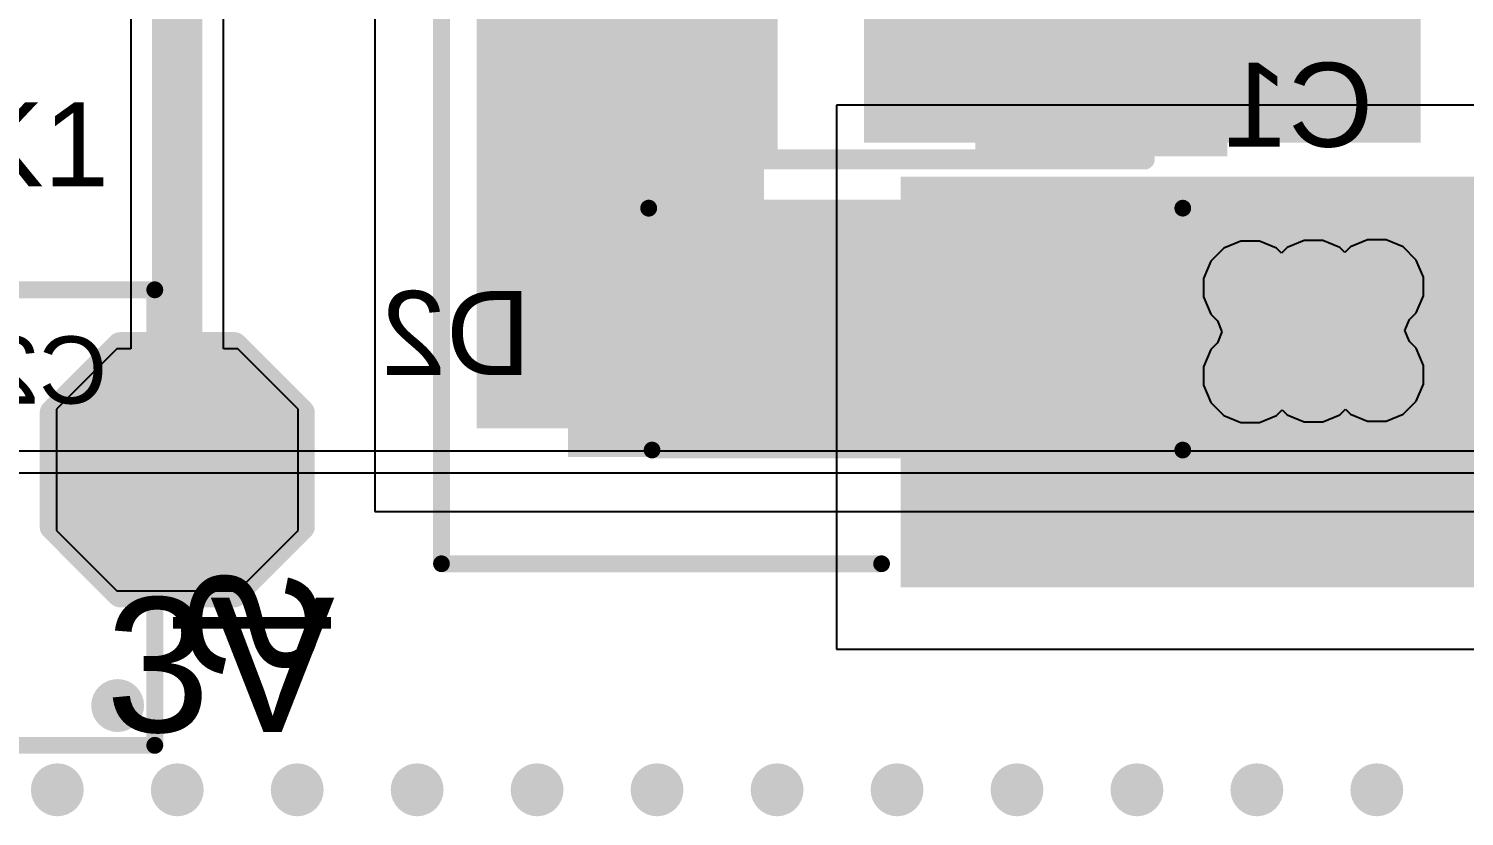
# Model space of a CAD drawing. Header units: millimetres. Extents: x -6 to 110, y 0 to 86.
# Drawn here: x 20.48 to 31.34, y 5.87 to 11.83 of the extents above; entities that cross this region are included whole.
import ezdxf

# ---------------------------------------------------------------- set-up
doc = ezdxf.new("R2010")
doc.units = ezdxf.units.MM
for name, color, linetype in [('BottomLayer', 5, 'Continuous'), ('BottomOverlay', 54, 'Continuous'), ('BottomPaste', 16, 'Continuous'), ('BottomSolder', 6, 'Continuous'), ('MidLayer1', 16, 'Continuous'), ('MidLayer2', 76, 'Continuous'), ('TopLayer', 1, 'Continuous'), ('TopOverlay', 2, 'Continuous'), ('TopPaste', 8, 'Continuous'), ('TopSolder', 216, 'Continuous'), ('ViaHoleLayer', 16, 'Continuous')]:
    doc.layers.add(name, color=color, linetype=linetype)
doc.styles.add('Arial', font='', dxfattribs={"height": 0.2})
doc.styles.get('Arial').set_extended_font_data('Arial')

# ---------------------------------------------------------------- blocks, each defined once
blk = doc.blocks.new('C____B_B_15')
at = {"layer": 'BottomLayer'}
for points in [[(-0.85, 1.5), (-0.85, -1.5), (-2.55, -1.5), (-2.55, 1.5)], [(2.55, 1.5), (2.55, -1.5), (0.85, -1.5), (0.85, 1.5)]]:
    blk.add_hatch(color=5, dxfattribs=at).paths.add_polyline_path(points)
at = {"layer": 'BottomPaste'}
for points in [[(-0.85, 1.5), (-0.85, -1.5), (-2.55, -1.5), (-2.55, 1.5)], [(2.55, 1.5), (2.55, -1.5), (0.85, -1.5), (0.85, 1.5)]]:
    blk.add_hatch(color=16, dxfattribs=at).paths.add_polyline_path(points)
at = {"layer": 'BottomSolder'}
for points in [[(-0.748, 1.602), (-0.748, -1.602), (-2.652, -1.602), (-2.652, 1.602)], [(2.652, 1.602), (2.652, -1.602), (0.748, -1.602), (0.748, 1.602)]]:
    blk.add_hatch(color=6, dxfattribs=at).paths.add_polyline_path(points)
at = {"layer": 'BottomOverlay'}
for points, const_width in [([(-1.934, 1.626), (2.028, 1.626)], 0.152), ([(-3.023, -0.406), (-3.023, 0.254)], 0.127), ([(-3.353, -0.051), (-2.692, -0.051)], 0.127), ([(-1.934, -1.626), (2.028, -1.626)], 0.152)]:
    blk.add_lwpolyline(points, dxfattribs=dict(at, const_width=const_width))
for points, const_width in [([(-1.972, 1.626, 1), (-1.896, 1.626, 1)], 0.0762), ([(1.99, 1.626, 1), (2.066, 1.626, 1)], 0.0762), ([(-3.054, 0.254, 1), (-2.991, 0.254, 1)], 0.0635), ([(-3.385, -0.051, 1), (-3.321, -0.051, 1)], 0.0635), ([(-2.724, -0.051, 1), (-2.661, -0.051, 1)], 0.0635), ([(-3.054, -0.406, 1), (-2.991, -0.406, 1)], 0.0635), ([(-1.972, -1.626, 1), (-1.896, -1.626, 1)], 0.0762), ([(1.99, -1.626, 1), (2.066, -1.626, 1)], 0.0762)]:
    blk.add_lwpolyline(points, format="xyb", close=True, dxfattribs=dict(at, const_width=const_width))
blk = doc.blocks.new('SMDRI127_471MT_16')
at = {"layer": 'TopLayer'}
blk.add_hatch(color=1, dxfattribs=at).paths.add_polyline_path([(3.5, 2.7), (6.4, 2.7), (6.4, -2.7), (3.5, -2.7)])
at = {"layer": 'TopPaste'}
blk.add_hatch(color=8, dxfattribs=at).paths.add_polyline_path([(3.5, 2.7), (6.4, 2.7), (6.4, -2.7), (3.5, -2.7)])
at = {"layer": 'TopSolder'}
blk.add_hatch(color=216, dxfattribs=at).paths.add_polyline_path([(3.398, 2.802), (6.502, 2.802), (6.502, -2.802), (3.398, -2.802)])
at = {"layer": 'TopOverlay', "const_width": 0.127}
for points in [[(6.325, -6.274), (6.325, -2.946)], [(6.325, -6.274), (-6.35, -6.274)]]:
    blk.add_lwpolyline(points, dxfattribs=at)
at = {"layer": 'TopOverlay', "const_width": 0.0635}
for points in [[(6.293, -2.946, 1), (6.356, -2.946, 1)], [(6.293, -6.274, 1), (6.356, -6.274, 1)], [(6.293, -6.274, 1), (6.356, -6.274, 1)]]:
    blk.add_lwpolyline(points, format="xyb", close=True, dxfattribs=at)
blk = doc.blocks.new('P____DI123_B_20')
at = {"layer": 'BottomLayer'}
for points in [[(-1.712, 0.75), (-0.662, 0.75), (-0.662, -0.75), (-1.712, -0.75)], [(-0.012, 0.75), (2.388, 0.75), (2.388, -0.75), (-0.012, -0.75)]]:
    blk.add_hatch(color=5, dxfattribs=at).paths.add_polyline_path(points)
at = {"layer": 'BottomOverlay'}
blk.add_hatch(color=54, dxfattribs=at).paths.add_polyline_path([(2.464, -0.965), (3.15, -0.965), (3.15, 0.966), (2.464, 0.966)])
at = {"layer": 'BottomPaste'}
for points in [[(-1.712, 0.75), (-0.662, 0.75), (-0.662, -0.75), (-1.712, -0.75)], [(-0.012, 0.75), (2.388, 0.75), (2.388, -0.75), (-0.012, -0.75)]]:
    blk.add_hatch(color=16, dxfattribs=at).paths.add_polyline_path(points)
at = {"layer": 'BottomSolder'}
for points in [[(-1.814, 0.852), (-0.561, 0.852), (-0.561, -0.852), (-1.814, -0.852)], [(-0.114, 0.852), (2.489, 0.852), (2.489, -0.852), (-0.114, -0.852)]]:
    blk.add_hatch(color=6, dxfattribs=at).paths.add_polyline_path(points)
at = {"layer": 'BottomOverlay', "const_width": 0.127}
for points in [[(2.515, 0.914), (-1.499, 0.914)], [(2.54, -0.914), (-1.499, -0.914)]]:
    blk.add_lwpolyline(points, dxfattribs=at)
at = {"layer": 'BottomOverlay', "const_width": 0.0635}
for points in [[(-1.53, 0.914, 1), (-1.467, 0.914, 1)], [(2.483, 0.914, 1), (2.546, 0.914, 1)], [(-1.53, -0.914, 1), (-1.467, -0.914, 1)], [(2.508, -0.914, 1), (2.572, -0.914, 1)]]:
    blk.add_lwpolyline(points, format="xyb", close=True, dxfattribs=at)
blk = doc.blocks.new('T__________52')
at = {"layer": 'TopLayer'}
blk.add_hatch(color=1, dxfattribs=at).paths.add_polyline_path([(0.381, 0.762), (-0.381, 0.762), (-0.762, 0.381), (-0.762, -0.381), (-0.381, -0.762), (0.381, -0.762), (0.762, -0.381), (0.762, 0.381)])
at = {"layer": 'TopPaste'}
blk.add_hatch(color=8, dxfattribs=at).paths.add_polyline_path([(0.381, 0.762), (-0.381, 0.762), (-0.762, 0.381), (-0.762, -0.381), (-0.381, -0.762), (0.381, -0.762), (0.762, -0.381), (0.762, 0.381)])
at = {"layer": 'TopSolder'}
blk.add_hatch(color=216, dxfattribs=at).paths.add_polyline_path([(0.432, 0.864), (-0.432, 0.864), (-0.864, 0.432), (-0.864, -0.432), (-0.432, -0.864), (0.432, -0.864), (0.864, -0.432), (0.864, 0.432)])
at = {"layer": 'TopOverlay', "const_width": 0.2}
for points in [[(-0.94, 0.432), (-0.432, 0.94)], [(0.432, 0.94), (-0.432, 0.94)], [(0.432, 0.94), (-0.432, 0.94)], [(0.94, 0.432), (0.432, 0.94)], [(-0.94, -0.432), (-0.94, 0.432)], [(0.94, -0.432), (0.94, 0.432)], [(-0.432, -0.94), (-0.94, -0.432)], [(0.432, -0.94), (0.94, -0.432)], [(0.432, -0.94), (-0.432, -0.94)], [(0.432, -0.94), (-0.432, -0.94)]]:
    blk.add_lwpolyline(points, dxfattribs=at)
at = {"layer": 'TopOverlay', "const_width": 0.1}
for points in [[(-0.482, 0.94, 1), (-0.382, 0.94, 1)], [(-0.482, 0.94, 1), (-0.382, 0.94, 1)], [(-0.482, 0.94, 1), (-0.382, 0.94, 1)], [(0.382, 0.94, 1), (0.482, 0.94, 1)], [(0.382, 0.94, 1), (0.482, 0.94, 1)], [(0.382, 0.94, 1), (0.482, 0.94, 1)], [(-0.99, 0.432, 1), (-0.89, 0.432, 1)], [(-0.99, 0.432, 1), (-0.89, 0.432, 1)], [(0.89, 0.432, 1), (0.99, 0.432, 1)], [(0.89, 0.432, 1), (0.99, 0.432, 1)], [(-0.99, -0.432, 1), (-0.89, -0.432, 1)], [(-0.99, -0.432, 1), (-0.89, -0.432, 1)], [(0.89, -0.432, 1), (0.99, -0.432, 1)], [(0.89, -0.432, 1), (0.99, -0.432, 1)], [(-0.482, -0.94, 1), (-0.382, -0.94, 1)], [(-0.482, -0.94, 1), (-0.382, -0.94, 1)], [(-0.482, -0.94, 1), (-0.382, -0.94, 1)], [(0.382, -0.94, 1), (0.482, -0.94, 1)], [(0.382, -0.94, 1), (0.482, -0.94, 1)], [(0.382, -0.94, 1), (0.482, -0.94, 1)]]:
    blk.add_lwpolyline(points, format="xyb", close=True, dxfattribs=at)

msp = doc.modelspace()

# ---------------------------------------------------------------- hatches: boundary and pattern name
at = {"layer": 'BottomLayer'}
for points in [[(23.868, 8.805), (26.041, 8.805), (26.041, 16.711), (23.868, 16.711)], [(26.797, 10.964), (31.006, 10.964), (31.006, 13.964), (26.797, 13.964)], [(28.371, 8.805), (31.006, 8.805), (31.006, 10.305), (28.371, 10.305)]]:
    msp.add_hatch(color=5, dxfattribs=at).paths.add_polyline_path(points)
h = msp.add_hatch(color=5, dxfattribs=at)
edge = h.paths.add_edge_path()
edge.add_arc((29.716, 9.868), 0.2, 0, 360)
h = msp.add_hatch(color=5, dxfattribs=at)
edge = h.paths.add_edge_path()
edge.add_arc((30.195, 9.873), 0.2, 0, 360)
h = msp.add_hatch(color=5, dxfattribs=at)
edge = h.paths.add_edge_path()
edge.add_arc((30.674, 9.877), 0.2, 0, 360)
h = msp.add_hatch(color=5, dxfattribs=at)
edge = h.paths.add_edge_path()
edge.add_arc((29.716, 9.201), 0.2, 0, 360)
h = msp.add_hatch(color=5, dxfattribs=at)
edge = h.paths.add_edge_path()
edge.add_arc((30.195, 9.206), 0.2, 0, 360)
h = msp.add_hatch(color=5, dxfattribs=at)
edge = h.paths.add_edge_path()
edge.add_arc((30.674, 9.21), 0.2, 0, 360)
h = msp.add_hatch(color=5, dxfattribs=at)
edge = h.paths.add_edge_path()
edge.add_arc((21.152, 6.71), 0.2, 0, 360)
h = msp.add_hatch(color=5, dxfattribs=at)
edge = h.paths.add_edge_path()
edge.add_arc((20.696, 6.073), 0.2, 0, 360)
h = msp.add_hatch(color=5, dxfattribs=at)
edge = h.paths.add_edge_path()
edge.add_arc((21.603, 6.073), 0.2, 0, 360)
h = msp.add_hatch(color=5, dxfattribs=at)
edge = h.paths.add_edge_path()
edge.add_arc((22.51, 6.073), 0.2, 0, 360)
h = msp.add_hatch(color=5, dxfattribs=at)
edge = h.paths.add_edge_path()
edge.add_arc((23.417, 6.073), 0.2, 0, 360)
h = msp.add_hatch(color=5, dxfattribs=at)
edge = h.paths.add_edge_path()
edge.add_arc((24.324, 6.073), 0.2, 0, 360)
h = msp.add_hatch(color=5, dxfattribs=at)
edge = h.paths.add_edge_path()
edge.add_arc((25.231, 6.073), 0.2, 0, 360)
h = msp.add_hatch(color=5, dxfattribs=at)
edge = h.paths.add_edge_path()
edge.add_arc((26.139, 6.073), 0.2, 0, 360)
h = msp.add_hatch(color=5, dxfattribs=at)
edge = h.paths.add_edge_path()
edge.add_arc((27.046, 6.073), 0.2, 0, 360)
h = msp.add_hatch(color=5, dxfattribs=at)
edge = h.paths.add_edge_path()
edge.add_arc((27.953, 6.073), 0.2, 0, 360)
h = msp.add_hatch(color=5, dxfattribs=at)
edge = h.paths.add_edge_path()
edge.add_arc((28.86, 6.073), 0.2, 0, 360)
h = msp.add_hatch(color=5, dxfattribs=at)
edge = h.paths.add_edge_path()
edge.add_arc((29.767, 6.073), 0.2, 0, 360)
h = msp.add_hatch(color=5, dxfattribs=at)
edge = h.paths.add_edge_path()
edge.add_arc((30.674, 6.073), 0.2, 0, 360)
at = {"layer": 'MidLayer1'}
h = msp.add_hatch(color=16, dxfattribs=at)
edge = h.paths.add_edge_path()
edge.add_arc((29.716, 9.868), 0.2, 0, 360)
h = msp.add_hatch(color=16, dxfattribs=at)
edge = h.paths.add_edge_path()
edge.add_arc((30.195, 9.873), 0.2, 0, 360)
h = msp.add_hatch(color=16, dxfattribs=at)
edge = h.paths.add_edge_path()
edge.add_arc((30.674, 9.877), 0.2, 0, 360)
h = msp.add_hatch(color=16, dxfattribs=at)
edge = h.paths.add_edge_path()
edge.add_arc((29.716, 9.201), 0.2, 0, 360)
h = msp.add_hatch(color=16, dxfattribs=at)
edge = h.paths.add_edge_path()
edge.add_arc((30.195, 9.206), 0.2, 0, 360)
h = msp.add_hatch(color=16, dxfattribs=at)
edge = h.paths.add_edge_path()
edge.add_arc((30.674, 9.21), 0.2, 0, 360)
h = msp.add_hatch(color=16, dxfattribs=at)
edge = h.paths.add_edge_path()
edge.add_arc((21.152, 6.71), 0.2, 0, 360)
h = msp.add_hatch(color=16, dxfattribs=at)
edge = h.paths.add_edge_path()
edge.add_arc((20.696, 6.073), 0.2, 0, 360)
h = msp.add_hatch(color=16, dxfattribs=at)
edge = h.paths.add_edge_path()
edge.add_arc((21.603, 6.073), 0.2, 0, 360)
h = msp.add_hatch(color=16, dxfattribs=at)
edge = h.paths.add_edge_path()
edge.add_arc((22.51, 6.073), 0.2, 0, 360)
h = msp.add_hatch(color=16, dxfattribs=at)
edge = h.paths.add_edge_path()
edge.add_arc((23.417, 6.073), 0.2, 0, 360)
h = msp.add_hatch(color=16, dxfattribs=at)
edge = h.paths.add_edge_path()
edge.add_arc((24.324, 6.073), 0.2, 0, 360)
h = msp.add_hatch(color=16, dxfattribs=at)
edge = h.paths.add_edge_path()
edge.add_arc((25.231, 6.073), 0.2, 0, 360)
h = msp.add_hatch(color=16, dxfattribs=at)
edge = h.paths.add_edge_path()
edge.add_arc((26.139, 6.073), 0.2, 0, 360)
h = msp.add_hatch(color=16, dxfattribs=at)
edge = h.paths.add_edge_path()
edge.add_arc((27.046, 6.073), 0.2, 0, 360)
h = msp.add_hatch(color=16, dxfattribs=at)
edge = h.paths.add_edge_path()
edge.add_arc((27.953, 6.073), 0.2, 0, 360)
h = msp.add_hatch(color=16, dxfattribs=at)
edge = h.paths.add_edge_path()
edge.add_arc((28.86, 6.073), 0.2, 0, 360)
h = msp.add_hatch(color=16, dxfattribs=at)
edge = h.paths.add_edge_path()
edge.add_arc((29.767, 6.073), 0.2, 0, 360)
h = msp.add_hatch(color=16, dxfattribs=at)
edge = h.paths.add_edge_path()
edge.add_arc((30.674, 6.073), 0.2, 0, 360)
at = {"layer": 'MidLayer2'}
h = msp.add_hatch(color=76, dxfattribs=at)
edge = h.paths.add_edge_path()
edge.add_arc((29.716, 9.868), 0.2, 0, 360)
h = msp.add_hatch(color=76, dxfattribs=at)
edge = h.paths.add_edge_path()
edge.add_arc((30.195, 9.873), 0.2, 0, 360)
h = msp.add_hatch(color=76, dxfattribs=at)
edge = h.paths.add_edge_path()
edge.add_arc((30.674, 9.877), 0.2, 0, 360)
h = msp.add_hatch(color=76, dxfattribs=at)
edge = h.paths.add_edge_path()
edge.add_arc((29.716, 9.201), 0.2, 0, 360)
h = msp.add_hatch(color=76, dxfattribs=at)
edge = h.paths.add_edge_path()
edge.add_arc((30.195, 9.206), 0.2, 0, 360)
h = msp.add_hatch(color=76, dxfattribs=at)
edge = h.paths.add_edge_path()
edge.add_arc((30.674, 9.21), 0.2, 0, 360)
h = msp.add_hatch(color=76, dxfattribs=at)
edge = h.paths.add_edge_path()
edge.add_arc((21.152, 6.71), 0.2, 0, 360)
h = msp.add_hatch(color=76, dxfattribs=at)
edge = h.paths.add_edge_path()
edge.add_arc((20.696, 6.073), 0.2, 0, 360)
h = msp.add_hatch(color=76, dxfattribs=at)
edge = h.paths.add_edge_path()
edge.add_arc((21.603, 6.073), 0.2, 0, 360)
h = msp.add_hatch(color=76, dxfattribs=at)
edge = h.paths.add_edge_path()
edge.add_arc((22.51, 6.073), 0.2, 0, 360)
h = msp.add_hatch(color=76, dxfattribs=at)
edge = h.paths.add_edge_path()
edge.add_arc((23.417, 6.073), 0.2, 0, 360)
h = msp.add_hatch(color=76, dxfattribs=at)
edge = h.paths.add_edge_path()
edge.add_arc((24.324, 6.073), 0.2, 0, 360)
h = msp.add_hatch(color=76, dxfattribs=at)
edge = h.paths.add_edge_path()
edge.add_arc((25.231, 6.073), 0.2, 0, 360)
h = msp.add_hatch(color=76, dxfattribs=at)
edge = h.paths.add_edge_path()
edge.add_arc((26.139, 6.073), 0.2, 0, 360)
h = msp.add_hatch(color=76, dxfattribs=at)
edge = h.paths.add_edge_path()
edge.add_arc((27.046, 6.073), 0.2, 0, 360)
h = msp.add_hatch(color=76, dxfattribs=at)
edge = h.paths.add_edge_path()
edge.add_arc((27.953, 6.073), 0.2, 0, 360)
h = msp.add_hatch(color=76, dxfattribs=at)
edge = h.paths.add_edge_path()
edge.add_arc((28.86, 6.073), 0.2, 0, 360)
h = msp.add_hatch(color=76, dxfattribs=at)
edge = h.paths.add_edge_path()
edge.add_arc((29.767, 6.073), 0.2, 0, 360)
h = msp.add_hatch(color=76, dxfattribs=at)
edge = h.paths.add_edge_path()
edge.add_arc((30.674, 6.073), 0.2, 0, 360)
at = {"layer": 'TopLayer'}
msp.add_hatch(color=1, dxfattribs=at).paths.add_polyline_path([(27.675, 7.706), (37, 7.706), (37, 10.606), (27.675, 10.606)])
h = msp.add_hatch(color=1, dxfattribs=at)
edge = h.paths.add_edge_path()
edge.add_arc((29.716, 9.868), 0.2, 0, 360)
h = msp.add_hatch(color=1, dxfattribs=at)
edge = h.paths.add_edge_path()
edge.add_arc((30.195, 9.873), 0.2, 0, 360)
h = msp.add_hatch(color=1, dxfattribs=at)
edge = h.paths.add_edge_path()
edge.add_arc((30.674, 9.877), 0.2, 0, 360)
h = msp.add_hatch(color=1, dxfattribs=at)
edge = h.paths.add_edge_path()
edge.add_arc((29.716, 9.201), 0.2, 0, 360)
h = msp.add_hatch(color=1, dxfattribs=at)
edge = h.paths.add_edge_path()
edge.add_arc((30.195, 9.206), 0.2, 0, 360)
h = msp.add_hatch(color=1, dxfattribs=at)
edge = h.paths.add_edge_path()
edge.add_arc((30.674, 9.21), 0.2, 0, 360)
h = msp.add_hatch(color=1, dxfattribs=at)
edge = h.paths.add_edge_path()
edge.add_arc((21.152, 6.71), 0.2, 0, 360)
h = msp.add_hatch(color=1, dxfattribs=at)
edge = h.paths.add_edge_path()
edge.add_arc((20.696, 6.073), 0.2, 0, 360)
h = msp.add_hatch(color=1, dxfattribs=at)
edge = h.paths.add_edge_path()
edge.add_arc((21.603, 6.073), 0.2, 0, 360)
h = msp.add_hatch(color=1, dxfattribs=at)
edge = h.paths.add_edge_path()
edge.add_arc((22.51, 6.073), 0.2, 0, 360)
h = msp.add_hatch(color=1, dxfattribs=at)
edge = h.paths.add_edge_path()
edge.add_arc((23.417, 6.073), 0.2, 0, 360)
h = msp.add_hatch(color=1, dxfattribs=at)
edge = h.paths.add_edge_path()
edge.add_arc((24.324, 6.073), 0.2, 0, 360)
h = msp.add_hatch(color=1, dxfattribs=at)
edge = h.paths.add_edge_path()
edge.add_arc((25.231, 6.073), 0.2, 0, 360)
h = msp.add_hatch(color=1, dxfattribs=at)
edge = h.paths.add_edge_path()
edge.add_arc((26.139, 6.073), 0.2, 0, 360)
h = msp.add_hatch(color=1, dxfattribs=at)
edge = h.paths.add_edge_path()
edge.add_arc((27.046, 6.073), 0.2, 0, 360)
h = msp.add_hatch(color=1, dxfattribs=at)
edge = h.paths.add_edge_path()
edge.add_arc((27.953, 6.073), 0.2, 0, 360)
h = msp.add_hatch(color=1, dxfattribs=at)
edge = h.paths.add_edge_path()
edge.add_arc((28.86, 6.073), 0.2, 0, 360)
h = msp.add_hatch(color=1, dxfattribs=at)
edge = h.paths.add_edge_path()
edge.add_arc((29.767, 6.073), 0.2, 0, 360)
h = msp.add_hatch(color=1, dxfattribs=at)
edge = h.paths.add_edge_path()
edge.add_arc((30.674, 6.073), 0.2, 0, 360)
at = {"layer": 'ViaHoleLayer'}
h = msp.add_hatch(color=16, dxfattribs=at)
edge = h.paths.add_edge_path()
edge.add_arc((29.716, 9.868), 0.1, 0, 360)
h = msp.add_hatch(color=16, dxfattribs=at)
edge = h.paths.add_edge_path()
edge.add_arc((30.195, 9.873), 0.1, 0, 360)
h = msp.add_hatch(color=16, dxfattribs=at)
edge = h.paths.add_edge_path()
edge.add_arc((30.674, 9.877), 0.1, 0, 360)
h = msp.add_hatch(color=16, dxfattribs=at)
edge = h.paths.add_edge_path()
edge.add_arc((29.716, 9.201), 0.1, 0, 360)
h = msp.add_hatch(color=16, dxfattribs=at)
edge = h.paths.add_edge_path()
edge.add_arc((30.195, 9.206), 0.1, 0, 360)
h = msp.add_hatch(color=16, dxfattribs=at)
edge = h.paths.add_edge_path()
edge.add_arc((30.674, 9.21), 0.1, 0, 360)
h = msp.add_hatch(color=16, dxfattribs=at)
edge = h.paths.add_edge_path()
edge.add_arc((21.152, 6.71), 0.1, 0, 360)
h = msp.add_hatch(color=16, dxfattribs=at)
edge = h.paths.add_edge_path()
edge.add_arc((20.696, 6.073), 0.1, 0, 360)
h = msp.add_hatch(color=16, dxfattribs=at)
edge = h.paths.add_edge_path()
edge.add_arc((21.603, 6.073), 0.1, 0, 360)
h = msp.add_hatch(color=16, dxfattribs=at)
edge = h.paths.add_edge_path()
edge.add_arc((22.51, 6.073), 0.1, 0, 360)
h = msp.add_hatch(color=16, dxfattribs=at)
edge = h.paths.add_edge_path()
edge.add_arc((23.417, 6.073), 0.1, 0, 360)
h = msp.add_hatch(color=16, dxfattribs=at)
edge = h.paths.add_edge_path()
edge.add_arc((24.324, 6.073), 0.1, 0, 360)
h = msp.add_hatch(color=16, dxfattribs=at)
edge = h.paths.add_edge_path()
edge.add_arc((25.231, 6.073), 0.1, 0, 360)
h = msp.add_hatch(color=16, dxfattribs=at)
edge = h.paths.add_edge_path()
edge.add_arc((26.139, 6.073), 0.1, 0, 360)
h = msp.add_hatch(color=16, dxfattribs=at)
edge = h.paths.add_edge_path()
edge.add_arc((27.046, 6.073), 0.1, 0, 360)
h = msp.add_hatch(color=16, dxfattribs=at)
edge = h.paths.add_edge_path()
edge.add_arc((27.953, 6.073), 0.1, 0, 360)
h = msp.add_hatch(color=16, dxfattribs=at)
edge = h.paths.add_edge_path()
edge.add_arc((28.86, 6.073), 0.1, 0, 360)
h = msp.add_hatch(color=16, dxfattribs=at)
edge = h.paths.add_edge_path()
edge.add_arc((29.767, 6.073), 0.1, 0, 360)
h = msp.add_hatch(color=16, dxfattribs=at)
edge = h.paths.add_edge_path()
edge.add_arc((30.674, 6.073), 0.1, 0, 360)

# ---------------------------------------------------------------- linework, layer by layer
at = {"layer": 'BottomLayer'}
for p, q in [((23.097, 23.002), (23.097, 8.176)), ((23.097, 8.176), (33.61, 8.176))]:
    msp.add_line(p, q, dxfattribs=at)
at = {"layer": 'BottomOverlay', "const_width": 0.127}
for points in [[(14.576, 9.852), (21.433, 9.852)], [(21.433, 6.409), (21.433, 9.852)], [(14.576, 6.409), (21.433, 6.409)]]:
    msp.add_lwpolyline(points, dxfattribs=at)
at = {"layer": 'BottomOverlay', "const_width": 0.0635}
for points in [[(21.401, 9.852, 1), (21.465, 9.852, 1)], [(21.401, 9.852, 1), (21.465, 9.852, 1)], [(21.401, 6.409, 1), (21.465, 6.409, 1)], [(21.401, 6.409, 1), (21.465, 6.409, 1)]]:
    msp.add_lwpolyline(points, format="xyb", close=True, dxfattribs=at)
at = {"layer": 'MidLayer1'}
for p, q in [((33.176, 8.633), (18.97, 8.633)), ((18.97, 8.468), (33.108, 8.468))]:
    msp.add_line(p, q, dxfattribs=at)
at = {"layer": 'MidLayer2'}
for p, q in [((29.646, 10.22), (29.517, 10.167)), ((29.787, 10.22), (29.646, 10.22)), ((29.916, 10.167), (29.787, 10.22)), ((30.125, 10.225), (29.995, 10.171)), ((30.265, 10.225), (30.125, 10.225)), ((30.395, 10.171), (30.265, 10.225)), ((30.603, 10.23), (30.474, 10.176)), ((30.744, 10.23), (30.603, 10.23)), ((30.873, 10.176), (30.744, 10.23)), ((29.517, 10.167), (29.418, 10.068)), ((29.953, 10.129), (29.916, 10.167)), ((29.995, 10.171), (29.953, 10.129)), ((30.432, 10.134), (30.395, 10.171)), ((30.474, 10.176), (30.432, 10.134)), ((30.972, 10.077), (30.873, 10.176)), ((29.418, 10.068), (29.364, 9.938)), ((31.026, 9.948), (30.972, 10.077)), ((29.364, 9.938), (29.364, 9.798)), ((31.026, 9.807), (31.026, 9.948)), ((29.364, 9.798), (29.418, 9.668)), ((30.972, 9.678), (31.026, 9.807)), ((29.418, 9.668), (29.469, 9.617)), ((30.921, 9.627), (30.972, 9.678)), ((29.469, 9.617), (29.503, 9.534)), ((30.887, 9.544), (30.921, 9.627)), ((29.469, 9.452), (29.418, 9.4)), ((29.503, 9.534), (29.469, 9.452)), ((30.921, 9.461), (30.887, 9.544)), ((30.972, 9.41), (30.921, 9.461)), ((29.418, 9.4), (29.364, 9.271)), ((31.026, 9.28), (30.972, 9.41)), ((29.364, 9.271), (29.364, 9.131)), ((31.026, 9.14), (31.026, 9.28)), ((29.364, 9.131), (29.418, 9.001)), ((30.972, 9.011), (31.026, 9.14)), ((30.873, 8.912), (30.972, 9.011)), ((29.418, 9.001), (29.517, 8.902)), ((29.517, 8.902), (29.646, 8.848)), ((29.787, 8.848), (29.916, 8.902)), ((29.916, 8.902), (29.958, 8.944)), ((29.958, 8.944), (29.995, 8.907)), ((29.995, 8.907), (30.125, 8.853)), ((30.265, 8.853), (30.395, 8.907)), ((30.395, 8.907), (30.437, 8.949)), ((30.437, 8.949), (30.474, 8.912)), ((30.474, 8.912), (30.603, 8.858)), ((30.744, 8.858), (30.873, 8.912)), ((29.646, 8.848), (29.787, 8.848)), ((30.125, 8.853), (30.265, 8.853)), ((30.603, 8.858), (30.744, 8.858))]:
    msp.add_line(p, q, dxfattribs=at)
at = {"layer": 'TopLayer'}
for p, q in [((21.953, 9.406), (21.953, 17.431)), ((21.253, 17.286), (21.253, 9.406)), ((37, 11.247), (26.589, 11.247)), ((26.589, 11.247), (26.589, 7.137)), ((21.146, 9.406), (20.689, 8.949)), ((21.253, 9.406), (21.146, 9.406)), ((22.06, 9.406), (21.953, 9.406)), ((22.517, 8.949), (22.06, 9.406)), ((20.689, 8.949), (20.689, 8.034)), ((22.517, 8.034), (22.517, 8.949)), ((20.689, 8.034), (21.146, 7.577)), ((22.06, 7.577), (22.517, 8.034)), ((21.146, 7.577), (22.06, 7.577)), ((26.589, 7.137), (33.61, 7.137))]:
    msp.add_line(p, q, dxfattribs=at)
at = {"layer": 'TopLayer', "const_width": 0.381}
msp.add_lwpolyline([(21.603, 8.492), (21.603, 17.431)], dxfattribs=at)
at = {"layer": 'TopLayer', "const_width": 0.191}
msp.add_lwpolyline([(21.508, 8.492, 1), (21.698, 8.492, 1)], format="xyb", close=True, dxfattribs=at)

# ---------------------------------------------------------------- block references
for name, p, rotation in [('SMDRI127_471MT_16', (29.875, 14.106), 270), ('P____DI123_B_20', (27.708, 9.555), 180), ('T__________52', (21.603, 8.492), 270)]:
    msp.add_blockref(name, p, dxfattribs=dict(rotation=rotation))
msp.add_blockref('C____B_B_15', (26.891, 12.464))

# ---------------------------------------------------------------- texts
at = {"layer": 'BottomOverlay', "style": 'Arial', "text_generation_flag": 2}
for s, height, p in [('C1', 0.635, (30.648, 10.933)), ('C29', 0.508, (21.073, 8.992))]:
    msp.add_text(s, height=height, dxfattribs=at).set_placement(p)
for s, height, rotation, p in [('D2', 0.635, 360, (24.278, 9.208)), ('$', 1.016, 270, (21.672, 6.933))]:
    msp.add_text(s, height=height, rotation=rotation, dxfattribs=at).set_placement(p)
at = {"layer": 'TopOverlay', "style": 'Arial'}
for s, height, p in [('K1', 0.635, (20.002, 10.633)), ('3V', 1.016, (21.061, 6.51))]:
    msp.add_text(s, height=height, dxfattribs=at).set_placement(p)

doc.saveas('drawing.dxf')
